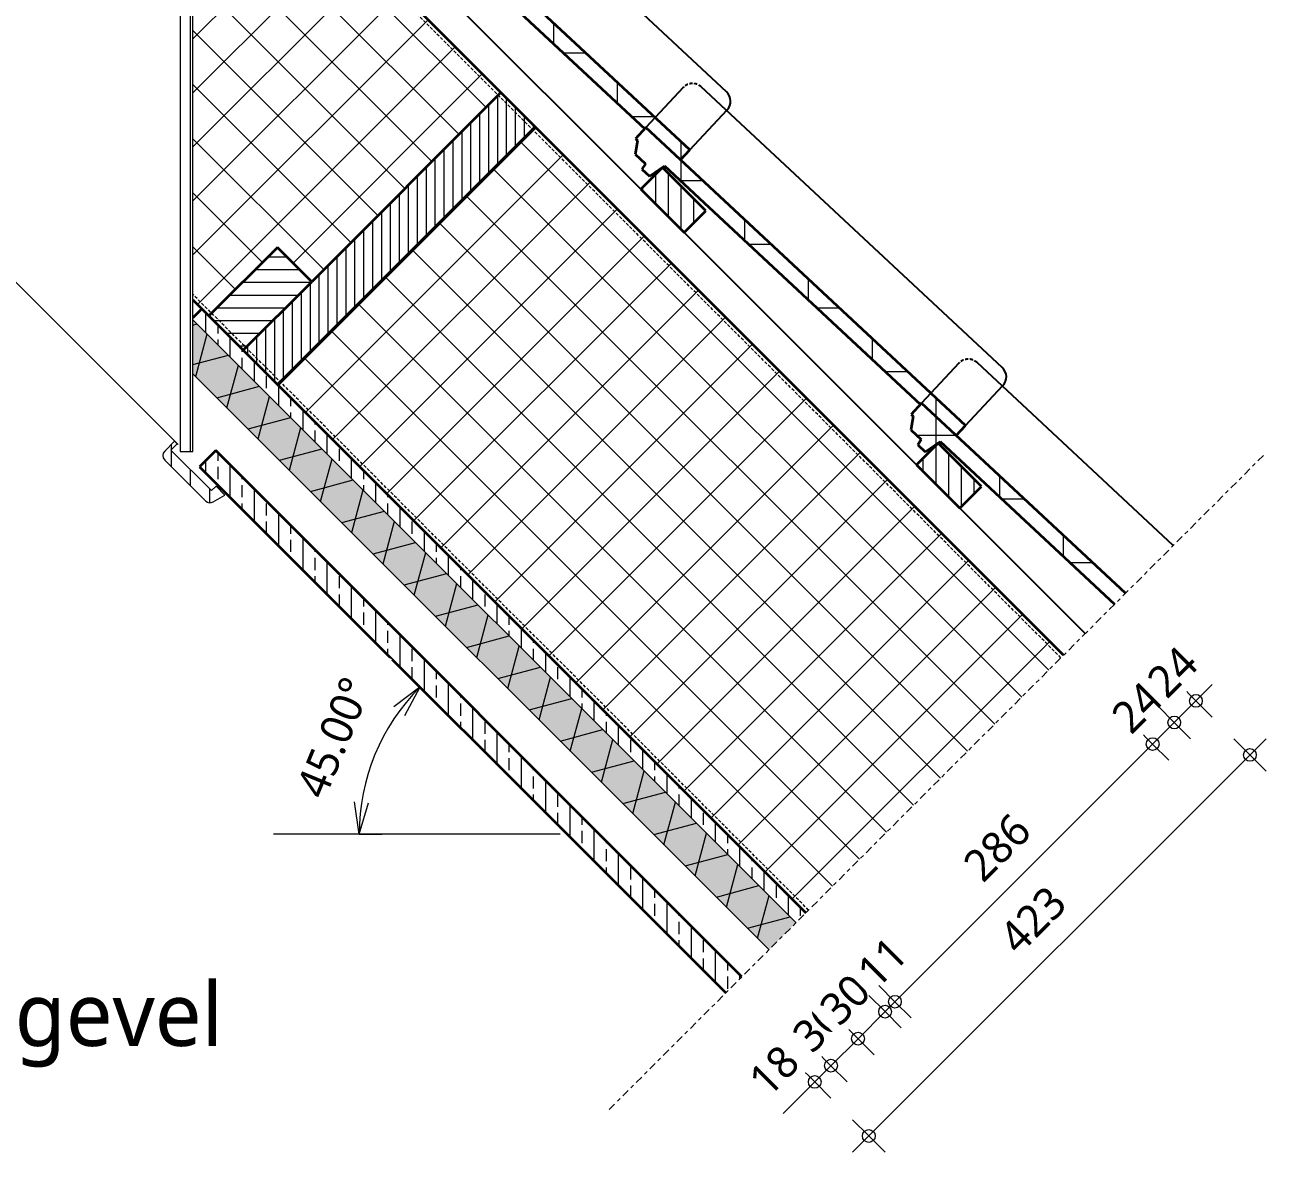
# Model space of a CAD drawing. Header units: millimetres. Extents: x 1789 to 13769, y 2055 to 27197.
# Drawn here: x 6335 to 7309, y 13187 to 14072 of the extents above; entities that cross this region are included whole.
import ezdxf

# ---------------------------------------------------------------- set-up
doc = ezdxf.new("R2010")
doc.units = ezdxf.units.MM
doc.linetypes.add('MV_center', pattern=[15, 6, -3, 3, -3])
doc.linetypes.add('MV_hidden', pattern=[3.75, 2.5, -1.25])
for name, color, linetype, lineweight in [('A-ANNO-DIMS', 211, 'Continuous', 13), ('A-ANNO-DIMS-10', 211, 'Continuous', 13), ('A-DETL', 90, 'Continuous', 13), ('A-DETL-GENF', 92, 'Continuous', 18), ('G-ANNO-TEXT', 231, 'Continuous', 13)]:
    doc.layers.add(name, color=color, linetype=linetype, lineweight=lineweight)
doc.styles.add('Segoe UI_2', font='segoeui.ttf', dxfattribs={"height": 25})
doc.styles.add('Segoe UI_5', font='segoeui.ttf', dxfattribs={"height": 50})
doc.dimstyles.new('2_5_mm', dxfattribs={"dimscale": 304.8, "dimtxt": 26.184099, "dimasz": 0.082021, "dimexe": 0.059055, "dimexo": 0.0625, "dimgap": 0.049213, "dimtad": 1, "dimdec": 0, "dimzin": 0, "dimdsep": 46, "dimtxsty": 'Segoe UI_2', "dimblk1": 'OPEN30', "dimblk2": 'OPEN30', "dimsah": 1, "dimcen": 0.09, "dimazin": 0, "dimtfac": 1, "dimtdec": 4, "dimtix": 1, "dimtmove": 0, "dimatfit": 3, "dimfxl": 0.059055, "dimfxlon": 1, "dimtvp": 1, "dimtfill": 1, "dimtolj": 1, "dimtzin": 0, "dimarcsym": 2})
doc.dimstyles.new('2_5_mm_1', dxfattribs={"dimscale": 304.8, "dimtxt": 26.184099, "dimasz": 0.032808, "dimexe": 0.059055, "dimexo": 0.0625, "dimgap": 0.029528, "dimtad": 1, "dimdec": 0, "dimzin": 0, "dimdsep": 46, "dimtxsty": 'Segoe UI_2', "dimblk1": 'DOTBLANK', "dimblk2": 'DOTBLANK', "dimsah": 1, "dimcen": 0.09, "dimdle": 0.059055, "dimazin": 0, "dimtfac": 1, "dimtdec": 4, "dimtix": 1, "dimtmove": 0, "dimatfit": 3, "dimfxl": 0.059055, "dimfxlon": 1, "dimtvp": 1, "dimtfill": 1, "dimtolj": 1, "dimtzin": 0, "dimarcsym": 2})
doc.dimstyles.new('2_5_mm_2', dxfattribs={"dimscale": 304.8, "dimtxt": 26.184099, "dimasz": 0.032808, "dimexe": 0.059055, "dimexo": 0.0625, "dimgap": 0.029528, "dimtad": 1, "dimdec": 0, "dimzin": 0, "dimdsep": 46, "dimtxsty": 'Segoe UI_2', "dimblk1": 'DOTBLANK', "dimblk2": 'DOTBLANK', "dimsah": 1, "dimcen": 0.09, "dimdle": 0.059055, "dimazin": 0, "dimtfac": 1, "dimtdec": 4, "dimtix": 1, "dimtmove": 1, "dimatfit": 3, "dimfxl": 0.059055, "dimfxlon": 1, "dimtvp": 1, "dimtfill": 1, "dimtolj": 1, "dimtzin": 0, "dimarcsym": 2})
doc.dimstyles.new('2_5_mm_3', dxfattribs={"dimscale": 304.8, "dimtxt": 26.184099, "dimasz": 0.032808, "dimexe": 0.059055, "dimexo": 0.0625, "dimgap": 0.029528, "dimtad": 1, "dimdec": 0, "dimzin": 0, "dimdsep": 46, "dimtxsty": 'Segoe UI_2', "dimblk1": 'DOTBLANK', "dimblk2": 'DOTBLANK', "dimsah": 1, "dimcen": 0.09, "dimdle": 0.059055, "dimazin": 0, "dimtfac": 1, "dimtdec": 4, "dimtix": 1, "dimtmove": 2, "dimatfit": 3, "dimfxl": 0.059055, "dimfxlon": 1, "dimtvp": 1, "dimtfill": 1, "dimtolj": 1, "dimtzin": 0, "dimarcsym": 2})
pattern_1 = [(90, (0, 0), (-19.05, 1e-15), []), (90, (9.525, 0), (-19.05, 1e-15), [9.525, -4.762])]
pattern_2 = [(90, (0, 0), (-15, 9e-16), [])]
pattern_3 = [(0, (0, 0), (0, 50), []), (90, (0, 0), (-50, 3e-15), [])]
pattern_4 = [(90, (0, 0), (-10, 6e-16), [])]

# ---------------------------------------------------------------- blocks, each defined once
blk = doc.blocks.new('42 isolatie - Type 1-3773703-Details Restauratie 1-10')
at = {"layer": 'A-DETL-GENF'}
blk.add_hatch(color=256, dxfattribs=at).paths.add_polyline_path([(670.75, -30.8), (670.75, -0.8), (1.39, -0.8), (31.39, -30.8), (589.33, -30.8)])
at = {"layer": 'A-DETL-GENF', "lineweight": 13}
h = blk.add_hatch(dxfattribs=at)
h.set_pattern_fill('FP_12', color=256, style=0, pattern_type=2)
h.set_pattern_definition([(300, (-2380.567, -120.812), (-25.98076, -15), []), (240, (-2380.567, -120.812), (-25.98076, 15), [])])
h.paths.add_polyline_path([(670.75, -30.8), (670.75, -0.8), (1.39, -0.8), (31.39, -30.8), (589.33, -30.8)])
at = {"layer": 'A-DETL-GENF'}
for p, q in [((670.75, -0.8), (1.39, -0.8)), ((670.75, -0.8), (1.39, -0.8)), ((31.39, -30.8), (670.75, -30.8)), ((31.39, -30.8), (670.75, -30.8))]:
    blk.add_line(p, q, dxfattribs=at)
blk = doc.blocks.new('NLRS_00_DI_maskeer - Type 1-4234690-Details Restauratie 1-10')
at = {"layer": 'A-DETL-GENF', "linetype": 'MV_center'}
blk.add_line((655.09, 0), (-100, 0), dxfattribs=at)
blk = doc.blocks.new('NLRS_00_DI_maskeer - Type 1-4234689-Details Restauratie 1-10')
at = {"layer": 'A-DETL-GENF', "linetype": 'MV_center'}
blk.add_line((-100, 0), (628.6, 0), dxfattribs=at)
blk = doc.blocks.new('DIMBLOCK195-Details Restauratie 1-10')
at = {"layer": 'A-ANNO-DIMS-10'}
for p, q in [((6644.99, 13552.19), (6632.26, 13564.92)), ((6644.99, 13552.19), (6624.54, 13536.78)), ((6644.99, 13552.19), (6632.97, 13529.59)), ((6644.99, 13552.19), (6644.99, 13552.19)), ((6644.99, 13552.19), (6657.72, 13539.47)), ((6597.23, 13436.89), (6593.67, 13462.25)), ((6597.23, 13436.89), (6604.72, 13461.38)), ((6597.23, 13436.89), (6579.23, 13436.89)), ((6597.23, 13436.89), (6615.23, 13436.89))]:
    blk.add_line(p, q, dxfattribs=at)
blk.add_arc((6760.29, 13436.89), 163.06, 135, 180, dxfattribs=at)
blk.add_arc((6760.29, 13436.89), 163.06, 135, 180, dxfattribs=at)
at = {"layer": 'A-ANNO-DIMS-10', "color": 0, "insert": (6547.07, 13472.65), "char_height": 25, "width": 116.543, "attachment_point": 1, "rotation": 67.5, "line_spacing_factor": 1.142579, "style": 'Segoe UI_2', "bg_fill": 3, "box_fill_scale": 1.25, "bg_fill_color": 9, "bg_fill_true_color": 13158600, "bg_fill_transparency": 0}
blk.add_mtext('45.00°', dxfattribs=at)
blk = doc.blocks.new('_Open30')
at = {"color": 0, "linetype": 'ByBlock', "lineweight": -2}
for p, q in [((-1, 0.268), (0, 0)), ((0, 0), (-1, -0.268)), ((0, 0), (-1, 0))]:
    blk.add_line(p, q, dxfattribs=at)
blk = doc.blocks.new('DIMBLOCK254-Details Restauratie 1-10')
at = {"layer": 'A-ANNO-DIMS-10'}
for p, q in [((6967.57, 13255.08), (6954.84, 13267.8)), ((6930.1, 13217.61), (6971.17, 13258.68)), ((6942.11, 13229.62), (6967.57, 13255.08)), ((6954.84, 13242.35), (6942.11, 13255.08)), ((6971.17, 13258.68), (6961.2, 13248.71)), ((6967.57, 13255.08), (6980.29, 13242.35)), ((6954.84, 13242.35), (6967.57, 13229.62))]:
    blk.add_line(p, q, dxfattribs=at)
for centre in [(6967.57, 13255.08), (6954.84, 13242.35)]:
    blk.add_circle(centre, 5, dxfattribs=at)
at = {"layer": 'A-ANNO-DIMS-10', "color": 0, "insert": (6900.67, 13247.04), "char_height": 25, "width": 45.7032, "attachment_point": 1, "rotation": 45, "line_spacing_factor": 1.142579, "style": 'Segoe UI_2', "bg_fill": 3, "box_fill_scale": 1.25, "bg_fill_color": 9, "bg_fill_true_color": 13158600, "bg_fill_transparency": 0}
blk.add_mtext('18', dxfattribs=at)
blk = doc.blocks.new('_DotBlank')
at = {"color": 0, "linetype": 'ByBlock', "lineweight": -2}
blk.add_line((-0.5, 0), (-1, 0), dxfattribs=at)
blk.add_circle((0, 0), 0.5, dxfattribs=at)
blk = doc.blocks.new('DIMBLOCK255-Details Restauratie 1-10')
at = {"layer": 'A-ANNO-DIMS-10'}
for p, q in [((6988.78, 13276.29), (6976.05, 13289.01)), ((6967.57, 13255.08), (6988.78, 13276.29)), ((6988.78, 13276.29), (7001.5, 13263.56)), ((6967.57, 13255.08), (6954.84, 13267.8)), ((6967.57, 13255.08), (6980.29, 13242.35))]:
    blk.add_line(p, q, dxfattribs=at)
for centre in [(6988.78, 13276.29), (6967.57, 13255.08)]:
    blk.add_circle(centre, 5, dxfattribs=at)
at = {"layer": 'A-ANNO-DIMS-10', "color": 0, "insert": (6935.28, 13281.64), "char_height": 25, "width": 45.7032, "attachment_point": 1, "rotation": 45, "line_spacing_factor": 1.142579, "style": 'Segoe UI_2', "bg_fill": 3, "box_fill_scale": 1.25, "bg_fill_color": 9, "bg_fill_true_color": 13158600, "bg_fill_transparency": 0}
blk.add_mtext('30', dxfattribs=at)
blk = doc.blocks.new('DIMBLOCK256-Details Restauratie 1-10')
at = {"layer": 'A-ANNO-DIMS-10'}
for p, q in [((7009.99, 13297.5), (6997.26, 13310.23)), ((6988.78, 13276.29), (6976.05, 13289.01)), ((6988.78, 13276.29), (7009.99, 13297.5)), ((7009.99, 13297.5), (7022.72, 13284.77)), ((6988.78, 13276.29), (7001.5, 13263.56))]:
    blk.add_line(p, q, dxfattribs=at)
for centre in [(7009.99, 13297.5), (6988.78, 13276.29)]:
    blk.add_circle(centre, 5, dxfattribs=at)
at = {"layer": 'A-ANNO-DIMS-10', "color": 0, "insert": (6956.49, 13302.86), "char_height": 25, "width": 45.7032, "attachment_point": 1, "rotation": 45, "line_spacing_factor": 1.142579, "style": 'Segoe UI_2', "bg_fill": 3, "box_fill_scale": 1.25, "bg_fill_color": 9, "bg_fill_true_color": 13158600, "bg_fill_transparency": 0}
blk.add_mtext('30', dxfattribs=at)
blk = doc.blocks.new('DIMBLOCK257-Details Restauratie 1-10')
at = {"layer": 'A-ANNO-DIMS-10'}
for p, q in [((7042.08, 13329.59), (7001.01, 13288.52)), ((7017.77, 13305.28), (7005.04, 13318.01)), ((7009.99, 13297.5), (6997.26, 13310.23)), ((7001.01, 13288.52), (7013.88, 13301.39)), ((7009.99, 13297.5), (7017.77, 13305.28)), ((7017.77, 13305.28), (7030.5, 13292.55)), ((7009.99, 13297.5), (7022.72, 13284.77))]:
    blk.add_line(p, q, dxfattribs=at)
for centre in [(7017.77, 13305.28), (7009.99, 13297.5)]:
    blk.add_circle(centre, 5, dxfattribs=at)
at = {"layer": 'A-ANNO-DIMS-10', "color": 0, "insert": (6985.72, 13332.09), "char_height": 25, "width": 45.7032, "attachment_point": 1, "rotation": 45, "line_spacing_factor": 1.142579, "style": 'Segoe UI_2', "bg_fill": 3, "box_fill_scale": 1.25, "bg_fill_color": 9, "bg_fill_true_color": 13158600, "bg_fill_transparency": 0}
blk.add_mtext('11', dxfattribs=at)
blk = doc.blocks.new('DIMBLOCK258-Details Restauratie 1-10')
at = {"layer": 'A-ANNO-DIMS-10'}
for p, q in [((7220, 13507.51), (7207.27, 13520.24)), ((7017.77, 13305.28), (7220, 13507.51)), ((7220, 13507.51), (7232.73, 13494.78)), ((7017.77, 13305.28), (7005.04, 13318.01)), ((7017.77, 13305.28), (7030.5, 13292.55))]:
    blk.add_line(p, q, dxfattribs=at)
for centre in [(7220, 13507.51), (7017.77, 13305.28)]:
    blk.add_circle(centre, 5, dxfattribs=at)
at = {"layer": 'A-ANNO-DIMS-10', "color": 0, "insert": (7069.26, 13415.62), "char_height": 25, "width": 68.5547, "attachment_point": 1, "rotation": 45, "line_spacing_factor": 1.142579, "style": 'Segoe UI_2', "bg_fill": 3, "box_fill_scale": 1.25, "bg_fill_color": 9, "bg_fill_true_color": 13158600, "bg_fill_transparency": 0}
blk.add_mtext('286', dxfattribs=at)
blk = doc.blocks.new('DIMBLOCK259-Details Restauratie 1-10')
at = {"layer": 'A-ANNO-DIMS-10'}
for p, q in [((7236.97, 13524.48), (7224.24, 13537.21)), ((7220, 13507.51), (7236.97, 13524.48)), ((7236.97, 13524.48), (7249.7, 13511.75)), ((7220, 13507.51), (7207.27, 13520.24)), ((7220, 13507.51), (7232.73, 13494.78))]:
    blk.add_line(p, q, dxfattribs=at)
for centre in [(7236.97, 13524.48), (7220, 13507.51)]:
    blk.add_circle(centre, 5, dxfattribs=at)
at = {"layer": 'A-ANNO-DIMS-10', "color": 0, "insert": (7185.59, 13531.96), "char_height": 25, "width": 45.7032, "attachment_point": 1, "rotation": 45, "line_spacing_factor": 1.142579, "style": 'Segoe UI_2', "bg_fill": 3, "box_fill_scale": 1.25, "bg_fill_color": 9, "bg_fill_true_color": 13158600, "bg_fill_transparency": 0}
blk.add_mtext('24', dxfattribs=at)
blk = doc.blocks.new('DIMBLOCK260-Details Restauratie 1-10')
at = {"layer": 'A-ANNO-DIMS-10'}
for p, q in [((7236.97, 13524.48), (7266.67, 13554.18)), ((7253.94, 13541.45), (7241.22, 13554.18)), ((7253.94, 13541.45), (7266.67, 13528.73)), ((7236.97, 13524.48), (7224.24, 13537.21)), ((7236.97, 13524.48), (7249.7, 13511.75))]:
    blk.add_line(p, q, dxfattribs=at)
for centre in [(7253.94, 13541.45), (7236.97, 13524.48)]:
    blk.add_circle(centre, 5, dxfattribs=at)
at = {"layer": 'A-ANNO-DIMS-10', "color": 0, "insert": (7213.51, 13559.88), "char_height": 25, "width": 45.7032, "attachment_point": 1, "rotation": 45, "line_spacing_factor": 1.142579, "style": 'Segoe UI_2', "bg_fill": 3, "box_fill_scale": 1.25, "bg_fill_color": 9, "bg_fill_true_color": 13158600, "bg_fill_transparency": 0}
blk.add_mtext('24', dxfattribs=at)
blk = doc.blocks.new('DIMBLOCK261-Details Restauratie 1-10')
at = {"layer": 'A-ANNO-DIMS-10'}
for p, q in [((7309.1, 13511.75), (6984.54, 13187.19)), ((7296.37, 13499.03), (7283.64, 13511.75)), ((7296.37, 13499.03), (7309.1, 13486.3)), ((6997.26, 13199.92), (6984.54, 13212.65)), ((6997.26, 13199.92), (7009.99, 13187.19))]:
    blk.add_line(p, q, dxfattribs=at)
for centre in [(7296.37, 13499.03), (6997.26, 13199.92)]:
    blk.add_circle(centre, 5, dxfattribs=at)
at = {"layer": 'A-ANNO-DIMS-10', "color": 0, "insert": (7097.19, 13358.7), "char_height": 25, "width": 68.5547, "attachment_point": 1, "rotation": 45, "line_spacing_factor": 1.142579, "style": 'Segoe UI_2', "bg_fill": 3, "box_fill_scale": 1.25, "bg_fill_color": 9, "bg_fill_true_color": 13158600, "bg_fill_transparency": 0}
blk.add_mtext('423', dxfattribs=at)

msp = doc.modelspace()

# ---------------------------------------------------------------- hatches: boundary and pattern name
at = {"layer": 'A-DETL-GENF', "lineweight": 13}
h = msp.add_hatch(dxfattribs=at)
h.set_pattern_fill('FP_17', color=253, style=0, pattern_type=2)
h.set_pattern_definition(pattern_2)
h.paths.add_polyline_path([(6456.84, 13737.18), (6466.84, 13737.18), (6466.84, 14186.93), (6490.43, 14243.87), (6500.33, 14253.77), (6493.86, 14260.24), (6488.66, 14257.24), (6469.7, 14238.28), (6468.11, 14236.51), (6466.61, 14234.67), (6465.21, 14232.76), (6463.91, 14230.78), (6462.71, 14228.73), (6461.61, 14226.63), (6460.63, 14224.47), (6459.75, 14222.27), (6458.78, 14219.3), (6458.33, 14217.75), (6457.8, 14215.43), (6457.38, 14213.1), (6457.08, 14210.75), (6456.9, 14208.38), (6456.84, 14206.01), (6456.84, 13738.28)])
h = msp.add_hatch(dxfattribs=at)
h.set_pattern_fill('FP_4', color=251, style=0, pattern_type=2)
h.set_pattern_definition([(45, (0, 0), (-21.213203, 21.213203), []), (135, (0, 0), (-21.213203, -21.213203), [])])
h.paths.add_polyline_path([(6947.93, 13375.12), (7150.16, 13577.35), (6735.42, 13992.1), (6533.18, 13789.86), (6931.9, 13391.14)])
h.paths.add_polyline_path([(6479.44, 13843.6), (6533.18, 13897.34), (6560.05, 13870.47), (6708.55, 14018.97), (6514.49, 14213.02), (6503.49, 14173.29), (6466.84, 14173.29), (6466.84, 13856.2)])
h = msp.add_hatch(dxfattribs=at)
h.set_pattern_fill('FP_6', color=253, style=0, pattern_type=2)
h.set_pattern_definition(pattern_3)
h.paths.add_polyline_path([(6849.52, 13966.06), (6856.81, 13973.87), (6605.95, 14207.79), (6597.77, 14199.02), (6599.23, 14197.65), (6597.48, 14186.98), (6605.53, 14179.48), (6602.85, 14175.14), (6608.7, 14169.68), (6620.44, 14177.87), (6821.43, 13990.45), (6822.33, 13991.42), (6836.82, 13977.91)])
h = msp.add_hatch(dxfattribs=at)
h.set_pattern_fill('FP_79', color=250, style=0, pattern_type=2)
h.set_pattern_definition([(90, (0, 0), (-7, 4e-16), [])])
h.paths.add_polyline_path([(6533.18, 13789.86), (6735.42, 13992.1), (6708.55, 14018.97), (6506.31, 13816.73)])
h = msp.add_hatch(dxfattribs=at)
h.set_pattern_fill('FP_6', color=253, style=0, pattern_type=2)
h.set_pattern_definition(pattern_3)
h.paths.add_polyline_path([(7065.9, 13749.68), (7073.18, 13757.49), (6822.33, 13991.42), (6814.14, 13982.64), (6815.61, 13981.28), (6813.86, 13970.6), (6821.9, 13963.1), (6819.22, 13958.76), (6825.07, 13953.31), (6836.82, 13961.5), (7037.8, 13774.08), (7038.7, 13775.04), (7053.19, 13761.53)])
h = msp.add_hatch(dxfattribs=at)
h.set_pattern_fill('FP_11', color=253, style=0, pattern_type=2)
h.set_pattern_definition(pattern_4)
h.paths.add_polyline_path([(6852.33, 13909.13), (6869.3, 13926.1), (6835.36, 13960.04), (6818.38, 13943.07)])
h = msp.add_hatch(dxfattribs=at)
h.set_pattern_fill('FP_80', color=250, style=0, pattern_type=2)
h.set_pattern_definition([(180, (0, 0), (-1e-15, -10), [])])
h.paths.add_polyline_path([(6506.31, 13816.73), (6560.05, 13870.47), (6533.18, 13897.34), (6479.44, 13843.6), (6484.36, 13838.69)])
h = msp.add_hatch(dxfattribs=at)
h.set_pattern_fill('FP_3', color=250, style=0, pattern_type=2)
h.set_pattern_definition(pattern_1)
h.paths.add_polyline_path([(6940.15, 13367.34), (6947.93, 13375.12), (6473.83, 13849.21), (6466.84, 13842.23), (6466.84, 13840.65), (6931.9, 13375.59)])
h = msp.add_hatch(dxfattribs=at)
h.set_pattern_fill('FP_6', color=253, style=0, pattern_type=2)
h.set_pattern_definition(pattern_3)
h.paths.add_polyline_path([(7190.19, 13617.37), (7198.68, 13625.86), (7038.7, 13775.04), (7030.52, 13766.27), (7031.98, 13764.9), (7030.23, 13754.23), (7038.28, 13746.73), (7035.6, 13742.39), (7041.45, 13736.93), (7053.19, 13745.12), (7085.67, 13714.84)])
h = msp.add_hatch(dxfattribs=at)
h.set_pattern_fill('FP_17', color=253, style=0, pattern_type=2)
h.set_pattern_definition(pattern_2)
h.paths.add_polyline_path([(6479.68, 13696.96), (6480.74, 13696.97), (6481.76, 13697.23), (6482.69, 13697.71), (6491.92, 13703.04), (6484.97, 13710), (6481.43, 13706.46), (6449.61, 13738.28), (6454.56, 13743.23), (6452.44, 13745.35), (6444.66, 13737.57), (6443.87, 13736.54), (6443.37, 13735.33), (6443.2, 13734.04), (6443.37, 13732.74), (6443.87, 13731.54), (6444.66, 13730.5), (6476.88, 13698.28), (6477.7, 13697.63), (6478.66, 13697.18)])
h = msp.add_hatch(dxfattribs=at)
h.set_pattern_fill('FP_3', color=250, style=0, pattern_type=2)
h.set_pattern_definition(pattern_1)
h.paths.add_polyline_path([(6885, 13312.19), (6897.73, 13324.91), (6484.76, 13737.88), (6472.03, 13725.15), (6869.15, 13328.03)])
h = msp.add_hatch(dxfattribs=at)
h.set_pattern_fill('FP_11', color=253, style=0, pattern_type=2)
h.set_pattern_definition(pattern_4)
h.paths.add_polyline_path([(7068.7, 13692.75), (7085.67, 13709.73), (7051.73, 13743.67), (7034.76, 13726.7)])

# ---------------------------------------------------------------- linework, layer by layer
at = {"layer": 'A-DETL', "lineweight": 25}
for p, q in [((6885.63, 14019.44), (6649.41, 14239.73)), ((6640.29, 14121.17), (6818.38, 13943.07)), ((6851.65, 14022.86), (6822.33, 13991.42)), ((7102.01, 13803.07), (6865.78, 14023.35)), ((6856.81, 13973.87), (6886.13, 14005.31)), ((6852.33, 13909.13), (7034.76, 13726.7)), ((7068.02, 13806.49), (7038.7, 13775.04)), ((7236.17, 13663.36), (7082.16, 13806.98)), ((7073.18, 13757.49), (7102.5, 13788.93)), ((7068.7, 13692.75), (7167.13, 13594.32))]:
    msp.add_line(p, q, dxfattribs=at)
at = {"layer": 'A-DETL', "lineweight": 18}
for p, q in [((6456.84, 14206.01), (6456.84, 13737.18)), ((6466.84, 13737.18), (6466.84, 14186.93)), ((6455.14, 13742.75), (6139.3, 14058.59)), ((6452.44, 13745.35), (6444.66, 13737.57)), ((6449.61, 13738.28), (6454.56, 13743.23)), ((6481.43, 13706.46), (6449.61, 13738.28)), ((6454.56, 13743.23), (6452.44, 13745.35)), ((6456.84, 13737.18), (6466.84, 13737.18)), ((6444.66, 13730.5), (6476.88, 13698.28)), ((6484.97, 13710), (6481.43, 13706.46)), ((6491.92, 13703.04), (6484.97, 13710)), ((6482.69, 13697.71), (6491.92, 13703.04)), ((6755.14, 13436.89), (6530.14, 13436.89))]:
    msp.add_line(p, q, dxfattribs=at)
at = {"layer": 'A-DETL', "linetype": 'MV_hidden', "lineweight": 18}
for p, q in [((7148.04, 13575.23), (6513.57, 14209.7)), ((6950.05, 13377.24), (6466.84, 13860.45))]:
    msp.add_line(p, q, dxfattribs=at)
at = {"layer": 'A-DETL', "lineweight": 35}
for p, q in [((6856.81, 13973.87), (6605.95, 14207.79)), ((6620.44, 14177.87), (6821.43, 13990.45)), ((6708.55, 14018.97), (6623.57, 14103.95)), ((6708.55, 14018.97), (6560.05, 13870.47)), ((6735.42, 13992.1), (6708.55, 14018.97)), ((6533.18, 13789.86), (6735.42, 13992.1)), ((7150.16, 13577.35), (6735.42, 13992.1)), ((6822.33, 13991.42), (6814.14, 13982.64)), ((7073.18, 13757.49), (6822.33, 13991.42)), ((6815.61, 13981.28), (6813.86, 13970.6)), ((6814.14, 13982.64), (6815.61, 13981.28)), ((6813.86, 13970.6), (6821.9, 13963.1)), ((6849.52, 13966.06), (6856.81, 13973.87)), ((6821.9, 13963.1), (6819.22, 13958.76)), ((6825.07, 13953.31), (6836.82, 13961.5)), ((6836.82, 13961.5), (7037.8, 13774.08)), ((6835.36, 13960.04), (6818.38, 13943.07)), ((6819.22, 13958.76), (6825.07, 13953.31)), ((6869.3, 13926.1), (6835.36, 13960.04)), ((6818.38, 13943.07), (6852.33, 13909.13)), ((6852.33, 13909.13), (6869.3, 13926.1)), ((6533.18, 13897.34), (6479.44, 13843.6)), ((6560.05, 13870.47), (6533.18, 13897.34)), ((6506.31, 13816.73), (6560.05, 13870.47)), ((6466.84, 13856.2), (6479.44, 13843.6)), ((6473.83, 13849.21), (6466.84, 13842.23)), ((6479.44, 13843.6), (6473.83, 13849.21)), ((6479.44, 13843.6), (6506.31, 13816.73)), ((6506.31, 13816.73), (6533.18, 13789.86)), ((6533.18, 13789.86), (6947.93, 13375.12)), ((6947.93, 13375.12), (6533.18, 13789.86)), ((7038.7, 13775.04), (7030.52, 13766.27)), ((7030.52, 13766.27), (7031.98, 13764.9)), ((7198.68, 13625.86), (7038.7, 13775.04)), ((7031.98, 13764.9), (7030.23, 13754.23)), ((7065.9, 13749.68), (7073.18, 13757.49)), ((7030.23, 13754.23), (7038.28, 13746.73)), ((7038.28, 13746.73), (7035.6, 13742.39)), ((6484.76, 13737.88), (6472.03, 13725.15)), ((6897.73, 13324.91), (6484.76, 13737.88)), ((7051.73, 13743.67), (7034.76, 13726.7)), ((7035.6, 13742.39), (7041.45, 13736.93)), ((7041.45, 13736.93), (7053.19, 13745.12)), ((7085.67, 13709.73), (7051.73, 13743.67)), ((7053.19, 13745.12), (7190.19, 13617.37)), ((7034.76, 13726.7), (7068.7, 13692.75)), ((6472.03, 13725.15), (6885, 13312.19)), ((7068.7, 13692.75), (7085.67, 13709.73))]:
    msp.add_line(p, q, dxfattribs=at)
at = {"layer": 'A-DETL', "linetype": 'MV_hidden', "lineweight": 25}
for centre in [(6858.96, 14016.04), (7075.34, 13799.67)]:
    msp.add_arc(centre, 10, 47, 137, dxfattribs=at)
at = {"layer": 'A-DETL', "lineweight": 25}
for centre in [(6878.81, 14012.13), (7095.19, 13795.75)]:
    msp.add_arc(centre, 10, 317, 47, dxfattribs=at)
at = {"layer": 'A-DETL', "lineweight": 18}
for centre, radius, start, end in [((6448.2, 13734.04), 5, 135, 225), ((6480.14, 13701.54), 4.6, 225, 303.75)]:
    msp.add_arc(centre, radius, start, end, dxfattribs=at)

# ---------------------------------------------------------------- block references
at = {"layer": 'A-DETL-GENF', "linetype": 'MV_center'}
for name, p, rotation in [('NLRS_00_DI_maskeer - Type 1-4234690-Details Restauratie 1-10', (6508.88, 14428.17), 225.0000000000004), ('NLRS_00_DI_maskeer - Type 1-4234689-Details Restauratie 1-10', (7236.2, 13663.39), 225)]:
    msp.add_blockref(name, p, dxfattribs=dict(at, rotation=rotation))
at = {"layer": 'A-DETL-GENF', "rotation": 314.9999999999999}
msp.add_blockref('42 isolatie - Type 1-3773703-Details Restauratie 1-10', (6466.42, 13842.2), dxfattribs=at)

# ---------------------------------------------------------------- texts
at = {"layer": 'G-ANNO-TEXT', "color": 7, "insert": (5887.54, 13320.56), "char_height": 50, "width": 757.5947, "attachment_point": 1, "style": 'Segoe UI_5'}
msp.add_mtext('Dakkapel voorgevel', dxfattribs=at)

# ---------------------------------------------------------------- next in the draw order: dimensions: what is measured, and where the dimension line sits
at = {"layer": 'A-ANNO-DIMS'}
dim = msp.add_angular_dim_3p(base=(6619.08, 13518.42), center=(6760.29, 13436.89), p1=(6632.26, 13564.92), p2=(6579.23, 13436.89), dimstyle='2_5_mm', override={"dimpost": '<>', "dimfxl": 138.580124}, dxfattribs=at)
dim.commit()
dim.dimension.update_dxf_attribs({"geometry": 'DIMBLOCK195-Details Restauratie 1-10', "text_midpoint": (6583.84, 13509.98)})
dim = msp.add_linear_dim(base=(6967.57, 13255.08), p1=(6942.11, 13255.08), p2=(6954.84, 13267.8), angle=45, dimstyle='2_5_mm_2', override={"dimpost": '<>', "dimfxl": 18}, dxfattribs=at)
dim.commit()
dim.dimension.update_dxf_attribs({"geometry": 'DIMBLOCK254-Details Restauratie 1-10', "text_midpoint": (6928.62, 13251.41), "dimtype": 160, "text_rotation": 45})

# ---------------------------------------------------------------- next in the draw order: dimensions: what is measured, and where the dimension line sits
dim = msp.add_linear_dim(base=(6988.78, 13276.29), p1=(6954.84, 13267.8), p2=(6976.05, 13289.01), angle=45, dimstyle='2_5_mm_1', override={"dimpost": '<>', "dimfxl": 29.998059}, dxfattribs=at)
dim.commit()
dim.dimension.update_dxf_attribs({"geometry": 'DIMBLOCK255-Details Restauratie 1-10', "text_midpoint": (6962.67, 13281.19)})

# ---------------------------------------------------------------- next in the draw order: dimensions: what is measured, and where the dimension line sits
dim = msp.add_linear_dim(base=(7009.99, 13297.5), p1=(6976.05, 13289.01), p2=(6997.26, 13310.23), angle=45, dimstyle='2_5_mm_1', override={"dimpost": '<>', "dimfxl": 30}, dxfattribs=at)
dim.commit()
dim.dimension.update_dxf_attribs({"geometry": 'DIMBLOCK256-Details Restauratie 1-10', "text_midpoint": (6983.88, 13302.4)})

# ---------------------------------------------------------------- next in the draw order: dimensions: what is measured, and where the dimension line sits
dim = msp.add_linear_dim(base=(7017.77, 13305.28), p1=(6997.26, 13310.23), p2=(7005.04, 13318.01), angle=45, dimstyle='2_5_mm_2', override={"dimpost": '<>', "dimfxl": 11}, dxfattribs=at)
dim.commit()
dim.dimension.update_dxf_attribs({"geometry": 'DIMBLOCK257-Details Restauratie 1-10', "text_midpoint": (7013.67, 13336.46), "dimtype": 160, "text_rotation": 45})

# ---------------------------------------------------------------- next in the draw order: dimensions: what is measured, and where the dimension line sits
dim = msp.add_linear_dim(base=(7220, 13507.51), p1=(7005.04, 13318.01), p2=(7207.27, 13520.24), angle=45, dimstyle='2_5_mm_1', override={"dimpost": '<>', "dimfxl": 286.001941}, dxfattribs=at)
dim.commit()
dim.dimension.update_dxf_attribs({"geometry": 'DIMBLOCK258-Details Restauratie 1-10', "text_midpoint": (7103.38, 13421.9)})

# ---------------------------------------------------------------- next in the draw order: dimensions: what is measured, and where the dimension line sits
dim = msp.add_linear_dim(base=(7236.97, 13524.48), p1=(7207.27, 13520.24), p2=(7224.24, 13537.21), angle=45, dimstyle='2_5_mm_1', override={"dimpost": '<>', "dimfxl": 24}, dxfattribs=at)
dim.commit()
dim.dimension.update_dxf_attribs({"geometry": 'DIMBLOCK259-Details Restauratie 1-10', "text_midpoint": (7213.14, 13531.35)})

# ---------------------------------------------------------------- next in the draw order: dimensions: what is measured, and where the dimension line sits
dim = msp.add_linear_dim(base=(7253.94, 13541.45), p1=(7224.24, 13537.21), p2=(7241.22, 13554.18), angle=45, dimstyle='2_5_mm_3', override={"dimpost": '<>', "dimfxl": 24.000039}, dxfattribs=at)
dim.commit()
dim.dimension.update_dxf_attribs({"geometry": 'DIMBLOCK260-Details Restauratie 1-10', "text_midpoint": (7241.46, 13564.25), "dimtype": 160, "text_rotation": 45})

# ---------------------------------------------------------------- next in the draw order: dimensions: what is measured, and where the dimension line sits
dim = msp.add_linear_dim(base=(6997.26, 13199.92), p1=(7283.64, 13511.75), p2=(6984.54, 13212.65), angle=45, dimstyle='2_5_mm_1', override={"dimpost": '<>', "dimfxl": 423.000039}, dxfattribs=at)
dim.commit()
dim.dimension.update_dxf_attribs({"geometry": 'DIMBLOCK261-Details Restauratie 1-10', "text_midpoint": (7131.31, 13364.98)})

doc.saveas('drawing.dxf')
